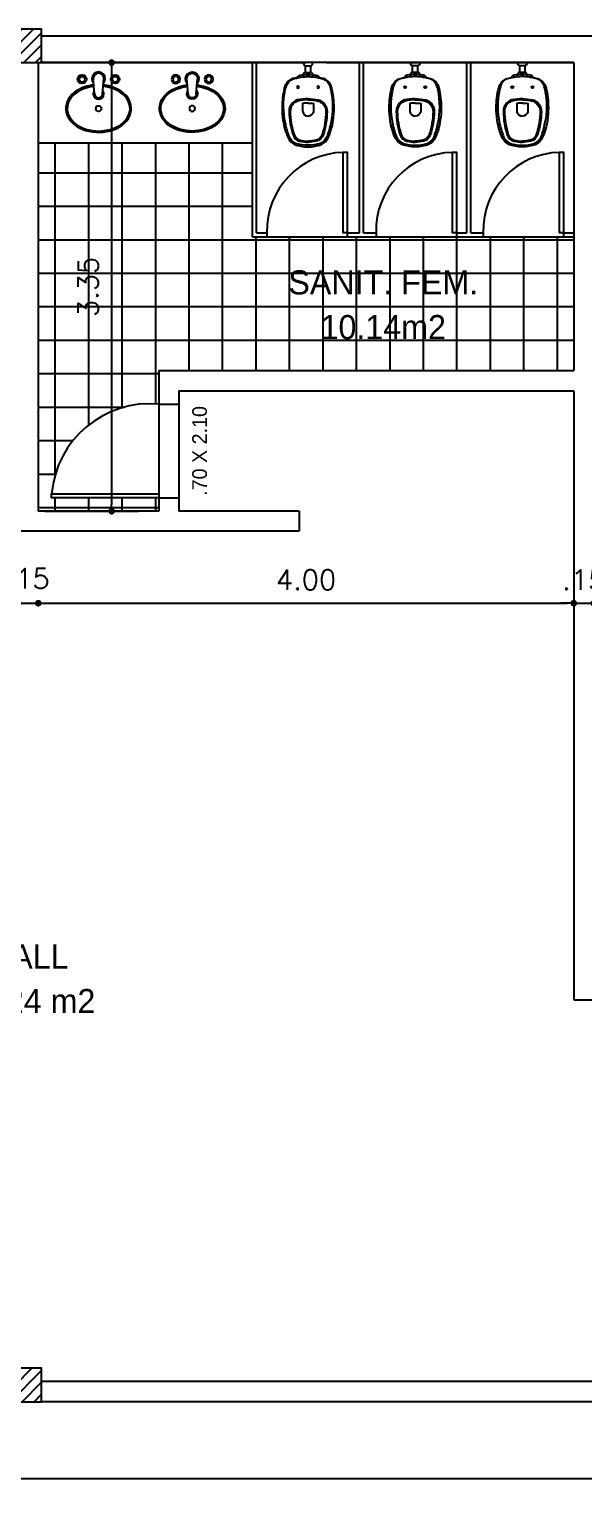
# Model space of a CAD drawing. Header units: millimetres. Extents: x 387 to 811, y 539 to 827.
# Drawn here: x 625.6 to 629.74, y 772.54 to 783.41 of the extents above; entities that cross this region are included whole.
import ezdxf
from ezdxf.enums import TextEntityAlignment as Align

# ---------------------------------------------------------------- set-up
doc = ezdxf.new("R2010")
doc.units = ezdxf.units.MM
for name, color, linetype in [('ESQUADRIAS', 6, 'Continuous'), ('LINHA FINA', 8, 'Continuous'), ('MOBILIARIO', 3, 'Continuous'), ('PAREDES EM CORTE', 5, 'Continuous'), ('pilar', 4, 'Continuous'), ('TEXTO', 4, 'Continuous')]:
    doc.layers.add(name, color=color, linetype=linetype)
doc.styles.add('ROMANS', font='romans')
doc.dimstyles.new('Cotas_trabalho', dxfattribs={"dimtxt": 0.15, "dimasz": 0.05, "dimexe": 0.2, "dimexo": 0.2, "dimgap": 0.1, "dimtad": 1, "dimzin": 4, "dimdsep": 46, "dimtxsty": 'ROMANS', "dimblk": 'DOT', "dimcen": 0.5, "dimclrd": 256, "dimclre": 256, "dimclrt": 256, "dimadec": 0, "dimazin": 0, "dimtfac": 0.666667, "dimtmove": 2, "dimatfit": 0, "dimldrblk": 'DOT', "dimfxl": 1, "dimtolj": 1, "dimtzin": 4, "dimarcsym": 0})

# ---------------------------------------------------------------- blocks, each defined once
blk = doc.blocks.new('vaso sanitário')
at = {"layer": 'MOBILIARIO'}
for p, q in [((535.046, 52.961), (535.046, 53.011)), ((535.086, 52.961), (535.086, 53.011))]:
    blk.add_line(p, q, dxfattribs=at)
for points in [[(535.032, 53.034), (535.099, 53.034), (535.099, 53.026, -0.414214), (535.084, 53.011), (535.047, 53.011, -0.414214), (535.032, 53.026)], [(535.066, 52.417, 0.082763), (535.156, 52.431, 0.191824), (535.206, 52.48, 0.041847), (535.235, 52.581, 0.10707), (535.236, 52.829, 0.077273), (535.22, 52.876, 0.212411), (535.166, 52.916, 0.040827), (535.153, 52.919, 0.014904), (535.135, 52.923, 0.025143), (535.131, 52.924, -0.029767), (535.109, 52.927, 0.034354), (535.066, 52.929, 0.034354), (535.022, 52.927, -0.029767), (535, 52.924, 0.025143), (534.996, 52.923, 0.014904), (534.978, 52.919, 0.040827), (534.965, 52.916, 0.212411), (534.911, 52.876, 0.077273), (534.896, 52.829, 0.10707), (534.896, 52.581, 0.041847), (534.926, 52.48, 0.191824), (534.976, 52.431, 0.082763)]]:
    blk.add_lwpolyline(points, format="xyb", close=True, dxfattribs=at)
for points in [[(535.099, 52.943), (535.099, 52.946, 0.414214), (535.084, 52.961), (535.047, 52.961, 0.414214), (535.032, 52.946), (535.032, 52.943)], [(535.123, 52.925, -0.166403), (535.132, 52.926), (535.166, 52.919, -0.147687), (535.216, 52.892, -0.13868), (535.243, 52.844, -0.056337), (535.26, 52.699, -0.03707), (535.253, 52.603, -0.071007), (535.215, 52.472, -0.183874), (535.166, 52.423, -0.096189), (535.066, 52.405, -0.096189), (534.966, 52.423, -0.183874), (534.916, 52.472, -0.071007), (534.878, 52.603, -0.03707), (534.871, 52.699, -0.056337), (534.889, 52.844, -0.13868), (534.916, 52.892, -0.147687), (534.966, 52.919), (535, 52.926, -0.166403), (535.009, 52.925)], [(535.066, 52.764, 0.06168), (534.987, 52.755, 0.039055), (534.98, 52.753, 0.304226), (534.924, 52.669, 0.074407), (534.953, 52.493, 0.256561), (535.004, 52.447, 0.06572), (535.066, 52.44, 0.068252)], [(535.066, 52.756, 0.06168), (534.989, 52.747, 0.039055), (534.983, 52.745, 0.304045), (534.932, 52.669, 0.074349), (534.961, 52.496, 0.256479), (535.006, 52.455, 0.065787), (535.066, 52.448, 0.065787)], [(535.066, 52.732, 0.0408), (535.025, 52.729), (535.025, 52.671, 0.057291), (535.025, 52.666, 0.350796), (535.066, 52.634, 0.350796)], [(535.065, 52.764, -0.06168), (535.145, 52.755, -0.039055), (535.152, 52.753, -0.304226), (535.208, 52.669, -0.074407), (535.178, 52.493, -0.256561), (535.127, 52.447, -0.06572), (535.065, 52.44, -0.068252)], [(535.066, 52.756, -0.06168), (535.143, 52.747, -0.039055), (535.148, 52.745, -0.304045), (535.199, 52.669, -0.074349), (535.17, 52.496, -0.256479), (535.125, 52.455, -0.065787), (535.066, 52.448, -0.065787)], [(535.066, 52.732, -0.0408), (535.107, 52.729), (535.107, 52.671, -0.057291), (535.106, 52.666, -0.350796), (535.066, 52.634, -0.350796)]]:
    blk.add_lwpolyline(points, format="xyb", dxfattribs=at)
for centre in [(534.991, 52.851), (535.141, 52.851)]:
    blk.add_circle(centre, 0.0075, dxfattribs=at)
for centre, radius, start, end in [((535.068, 52.556), 0.389, 90.3224, 99.2049), ((535.063, 52.556), 0.389, 80.7951, 89.6776), ((535.011, 52.912), 0.0286, 100.7284, 157.4355), ((535.12, 52.912), 0.0286, 22.5645, 79.2716)]:
    blk.add_arc(centre, radius, start, end, dxfattribs=at)
blk = doc.blocks.new('cuba do lavatório')
at = {"layer": 'MOBILIARIO'}
for p, q in [((535.901, 52.801), (535.891, 52.914)), ((535.961, 52.801), (535.971, 52.914))]:
    blk.add_line(p, q, dxfattribs=at)
for centre, radius in [((535.807, 52.91), 0.0326), ((536.054, 52.91), 0.0326), ((535.807, 52.91), 0.0212), ((536.054, 52.91), 0.0212), ((535.931, 52.691), 0.0212)]:
    blk.add_circle(centre, radius, dxfattribs=at)
for centre, radius, start, end in [((535.931, 52.914), 0.05, 317.7534, 222.2466), ((535.931, 52.914), 0.04, 349.8443, 190.1557), ((535.931, 52.801), 0.04, 143.4139, 36.5861), ((535.931, 52.801), 0.03, 180, 0)]:
    blk.add_arc(centre, radius, start, end, dxfattribs=at)
blk.add_ellipse((535.931, 52.691), major_axis=(-0.235, 0), ratio=0.714749, start_param=4.861692, end_param=10.846271, dxfattribs=at)
blk.add_open_spline([(535.895, 52.867), (535.849, 52.862), (535.806, 52.848), (535.716, 52.792), (535.683, 52.738), (535.689, 52.629), (535.728, 52.578), (535.845, 52.516), (535.922, 52.506), (536.062, 52.532), (536.123, 52.568), (536.184, 52.666), (536.182, 52.726), (536.114, 52.82), (536.051, 52.855), (535.976, 52.866), (535.971, 52.866), (535.967, 52.867)], degree=3, knots=[4.861692, 4.861692, 4.861692, 4.861692, 5.430609, 5.430609, 6.323813, 6.323813, 7.217016, 7.217016, 8.110219, 8.110219, 9.003422, 9.003422, 9.896625, 9.896625, 10.789828, 10.789828, 10.846271, 10.846271, 10.846271, 10.846271], dxfattribs=at)
blk = doc.blocks.new('_DOT')
at = {"color": 0, "linetype": 'ByBlock'}
blk.add_line((-0.5, 0), (-1, 0), dxfattribs=at)
at = {"color": 0, "linetype": 'ByBlock', "const_width": 0.5}
blk.add_lwpolyline([(-0.25, 0, 1), (0.25, 0, 1)], format="xyb", close=True, dxfattribs=at)
blk = doc.blocks.new('*D167')
at = {"lineweight": -2}
for p, q in [((625.464, 779.123), (625.414, 779.123)), ((625.514, 779.123), (625.664, 779.123)), ((625.714, 779.123), (625.764, 779.123))]:
    blk.add_line(p, q, dxfattribs=at)
at = {"layer": 'Defpoints', "color": 0}
for p in [(625.514, 779.123), (625.664, 779.123), (625.664, 779.123)]:
    blk.add_point(p, dxfattribs=at)
at = {"lineweight": -2, "xscale": 0.05, "yscale": 0.05, "zscale": 0.05}
blk.add_blockref('_DOT', (625.514, 779.123), dxfattribs=at)
at = {"lineweight": -2, "xscale": 0.05, "yscale": 0.05, "zscale": 0.05, "rotation": 180}
blk.add_blockref('_DOT', (625.664, 779.123), dxfattribs=at)
at = {"insert": (625.589, 779.307), "char_height": 0.15, "attachment_point": 5, "style": 'ROMANS'}
blk.add_mtext('\\A1;.15', dxfattribs=at)
blk = doc.blocks.new('*D168')
at = {"lineweight": -2}
blk.add_line((625.714, 779.123), (629.614, 779.123), dxfattribs=at)
at = {"layer": 'Defpoints', "color": 0}
for p in [(625.664, 779.123), (629.664, 779.123), (629.664, 779.123)]:
    blk.add_point(p, dxfattribs=at)
at = {"lineweight": -2, "xscale": 0.05, "yscale": 0.05, "zscale": 0.05, "rotation": 180}
blk.add_blockref('_DOT', (625.664, 779.123), dxfattribs=at)
at = {"lineweight": -2, "xscale": 0.05, "yscale": 0.05, "zscale": 0.05}
blk.add_blockref('_DOT', (629.664, 779.123), dxfattribs=at)
at = {"insert": (627.664, 779.298), "char_height": 0.15, "attachment_point": 5, "style": 'ROMANS'}
blk.add_mtext('\\A1;4.00', dxfattribs=at)
blk = doc.blocks.new('*D169')
at = {"lineweight": -2}
for p, q in [((629.614, 779.123), (629.564, 779.123)), ((629.664, 779.123), (629.814, 779.123)), ((629.864, 779.123), (629.914, 779.123)), ((629.664, 778.935), (629.664, 778.923))]:
    blk.add_line(p, q, dxfattribs=at)
at = {"layer": 'Defpoints', "color": 0}
for p in [(629.664, 779.135), (629.814, 779.123), (629.814, 779.123)]:
    blk.add_point(p, dxfattribs=at)
at = {"lineweight": -2, "xscale": 0.05, "yscale": 0.05, "zscale": 0.05}
blk.add_blockref('_DOT', (629.664, 779.123), dxfattribs=at)
at = {"lineweight": -2, "xscale": 0.05, "yscale": 0.05, "zscale": 0.05, "rotation": 180}
blk.add_blockref('_DOT', (629.814, 779.123), dxfattribs=at)
at = {"insert": (629.739, 779.298), "char_height": 0.15, "attachment_point": 5, "style": 'ROMANS'}
blk.add_mtext('\\A1;.15', dxfattribs=at)
blk = doc.blocks.new('*D174')
at = {"lineweight": -2}
for p, q in [((625.714, 783.16), (626.412, 783.16)), ((626.212, 783.11), (626.212, 779.86)), ((625.714, 779.81), (626.412, 779.81))]:
    blk.add_line(p, q, dxfattribs=at)
at = {"layer": 'Defpoints', "color": 0}
for p in [(625.514, 783.16, 54), (625.514, 779.81, 54), (626.212, 779.81)]:
    blk.add_point(p, dxfattribs=at)
at = {"lineweight": -2, "xscale": 0.05, "yscale": 0.05, "zscale": 0.05}
for p, rotation in [((626.212, 783.16), 90), ((626.212, 779.81), 270)]:
    blk.add_blockref('_DOT', p, dxfattribs=dict(at, rotation=rotation))
at = {"insert": (626.037, 781.485), "char_height": 0.15, "attachment_point": 5, "rotation": 90, "style": 'ROMANS'}
blk.add_mtext('\\A1;3.35', dxfattribs=at)
blk = doc.blocks.new('*D185')
at = {"lineweight": -2}
for p, q in [((625.314, 772.755), (625.314, 772.787)), ((635.314, 772.739), (635.314, 772.787)), ((625.364, 772.587), (635.264, 772.587))]:
    blk.add_line(p, q, dxfattribs=at)
at = {"layer": 'Defpoints', "color": 0}
for p in [(625.314, 772.555, 54), (635.314, 772.587), (635.314, 772.539, 54)]:
    blk.add_point(p, dxfattribs=at)
at = {"lineweight": -2, "xscale": 0.05, "yscale": 0.05, "zscale": 0.05, "rotation": 180}
blk.add_blockref('_DOT', (625.314, 772.587), dxfattribs=at)
at = {"lineweight": -2, "xscale": 0.05, "yscale": 0.05, "zscale": 0.05}
blk.add_blockref('_DOT', (635.314, 772.587), dxfattribs=at)
at = {"insert": (630.314, 772.762), "char_height": 0.15, "attachment_point": 5, "style": 'ROMANS'}
blk.add_mtext('\\A1;10.00', dxfattribs=at)

msp = doc.modelspace()

# ---------------------------------------------------------------- hatches: boundary and pattern name
at = {"layer": 'LINHA FINA'}
h = msp.add_hatch(dxfattribs=at)
h.set_pattern_fill('ANSI37', color=256, scale=2, angle=45, style=0)
h.set_pattern_definition([(90, (-452.2088, 852.58743), (-0.25, 6e-17), []), (180, (-452.2088, 852.58743), (-6e-17, -0.25), [])])
h.paths.add_polyline_path([(629.664, 781.86), (629.587, 781.86), (628.987, 781.86), (628.787, 781.86), (628.187, 781.86), (627.972, 781.86), (627.372, 781.86), (627.264, 781.86), (627.264, 782.56), (625.664, 782.56), (625.664, 779.81), (626.564, 779.81), (626.564, 779.91), (625.764, 779.91), (625.764, 779.94, -0.414214), (626.564, 780.61), (626.564, 780.86), (629.664, 780.86)])
h.paths.add_polyline_path([(627.568, 781.029), (628.914, 781.029), (628.914, 781.341), (627.568, 781.341)], flags=24)
h.paths.add_polyline_path([(627.325, 781.363), (629.157, 781.363), (629.157, 781.674), (627.325, 781.674)], flags=24)
at = {"layer": 'pilar'}
h = msp.add_hatch(dxfattribs=at)
h.set_pattern_fill('ANSI31', color=8, scale=0.5, style=0)
h.set_pattern_definition([(45, (-452.20881, 852.58743), (-0.044194174, 0.044194174), [])])
h.paths.add_polyline_path([(625.689, 783.41), (624.939, 783.41), (624.939, 783.16), (625.689, 783.16)])
h = msp.add_hatch(dxfattribs=at)
h.set_pattern_fill('ANSI31', color=8, scale=0.5, style=0)
h.set_pattern_definition([(45, (-452.20881, 852.58743), (-0.044194174, 0.044194174), [])])
h.paths.add_polyline_path([(625.689, 773.16), (625.689, 773.41), (625.418, 773.41), (625.225, 773.603), (625.048, 773.426), (625.314, 773.16)])

# ---------------------------------------------------------------- linework, layer by layer
at = {"layer": 'ESQUADRIAS'}
for p, q in [((627.264, 781.86, 54), (627.264, 783.16, 54)), ((627.294, 781.89, 54), (627.294, 783.16, 54)), ((628.064, 781.89, 54), (628.064, 783.16, 54)), ((628.094, 781.89, 54), (628.094, 783.16, 54)), ((628.864, 781.89, 54), (628.864, 783.16, 54)), ((628.894, 781.89, 54), (628.894, 783.16, 54)), ((627.264, 781.86, 54), (627.372, 781.86, 54)), ((627.294, 781.89, 54), (627.372, 781.89, 54)), ((627.372, 781.89, 54), (627.372, 781.86, 54)), ((627.972, 781.89, 54), (628.064, 781.89, 54)), ((627.972, 781.89, 54), (627.972, 781.86, 54)), ((627.972, 781.86, 54), (628.187, 781.86, 54)), ((628.094, 781.89, 54), (628.187, 781.89, 54)), ((628.187, 781.89, 54), (628.187, 781.86, 54)), ((628.787, 781.89, 54), (628.787, 781.86, 54)), ((628.787, 781.89, 54), (628.864, 781.89, 54)), ((628.787, 781.89, 54), (628.787, 781.86, 54)), ((628.787, 781.86, 54), (628.987, 781.86, 54)), ((628.894, 781.89, 54), (628.987, 781.89, 54)), ((628.987, 781.89, 54), (628.987, 781.86, 54)), ((629.587, 781.89, 54), (629.664, 781.89, 54)), ((629.587, 781.89, 54), (629.587, 781.86, 54)), ((629.587, 781.86, 54), (629.664, 781.86, 54))]:
    msp.add_line(p, q, dxfattribs=at)
at = {"layer": 'ESQUADRIAS', "elevation": 54}
for points in [[(627.972, 781.89), (627.942, 781.89), (627.942, 782.49), (627.972, 782.49)], [(628.787, 781.89), (628.757, 781.89), (628.757, 782.49), (628.787, 782.49)], [(629.587, 781.89), (629.557, 781.89), (629.557, 782.49), (629.587, 782.49)], [(626.564, 779.91), (625.764, 779.91), (625.764, 779.94), (626.564, 779.94)]]:
    msp.add_lwpolyline(points, close=True, dxfattribs=at)
at = {"layer": 'LINHA FINA'}
for p, q in [((627.372, 781.86, 54), (627.972, 781.86, 54)), ((628.187, 781.86, 54), (628.787, 781.86, 54)), ((628.987, 781.86, 54), (629.587, 781.86, 54)), ((626.564, 780.61, 54), (626.564, 779.94, 54)), ((626.714, 780.61, 54), (626.714, 779.91, 54))]:
    msp.add_line(p, q, dxfattribs=at)
for centre, radius, start, end in [((627.957, 781.905, 54), 0.585, 91.4688, 181.4688), ((628.772, 781.905, 54), 0.585, 91.4688, 181.4688), ((629.572, 781.905, 54), 0.585, 91.4688, 181.4688), ((626.499, 779.875, 54), 0.738, 84.9462, 174.9462)]:
    msp.add_arc(centre, radius, start, end, dxfattribs=at)
at = {"layer": 'MOBILIARIO'}
msp.add_line((625.664, 782.56, 54), (627.264, 782.56, 54), dxfattribs=at)
at = {"layer": 'PAREDES EM CORTE'}
for p, q in [((625.689, 783.36, 54), (634.939, 783.36, 54)), ((625.664, 783.16, 54), (625.664, 779.81, 54)), ((625.689, 783.16, 54), (627.667, 783.16, 54)), ((629.664, 783.16, 54), (625.689, 783.16, 54)), ((627.817, 783.16, 54), (629.664, 783.16, 54)), ((629.664, 783.16, 54), (629.664, 780.86, 54)), ((626.564, 780.86, 54), (629.664, 780.86, 54)), ((626.564, 780.86, 54), (626.564, 780.61, 54)), ((626.574, 780.86, 54), (627.364, 780.86, 54)), ((626.714, 780.86, 54), (629.664, 780.86, 54)), ((626.714, 780.71, 54), (629.664, 780.71, 54)), ((626.714, 780.71, 54), (626.714, 780.61, 54)), ((629.664, 780.71, 54), (629.664, 776.16, 54)), ((626.564, 780.61, 54), (626.714, 780.61, 54)), ((626.564, 779.91, 54), (626.564, 779.81, 54)), ((626.564, 779.91, 54), (626.714, 779.91, 54)), ((626.714, 779.91, 54), (626.714, 779.81, 54)), ((626.564, 779.81, 54), (625.664, 779.81, 54)), ((627.614, 779.81, 54), (626.714, 779.81, 54)), ((627.614, 779.81, 54), (627.614, 779.66, 54)), ((627.614, 779.66, 54), (623.564, 779.66, 54)), ((629.664, 776.16, 54), (637.014, 776.16, 54)), ((635.314, 773.31, 54), (625.689, 773.31, 54)), ((635.314, 773.16, 54), (625.689, 773.16, 54))]:
    msp.add_line(p, q, dxfattribs=at)
at = {"layer": 'pilar', "elevation": 54}
for points in [[(625.689, 783.16), (625.689, 783.41), (624.939, 783.41), (624.939, 783.16)], [(625.418, 773.41), (625.225, 773.603), (625.048, 773.426), (625.314, 773.16), (625.689, 773.16), (625.689, 773.41)]]:
    msp.add_lwpolyline(points, close=True, dxfattribs=at)

# ---------------------------------------------------------------- block references
at = {"layer": 'MOBILIARIO', "xscale": -1, "rotation": 359.9999999999935}
for name in ['vaso sanitário', 'cuba do lavatório']:
    msp.add_blockref(name, (1162.745, 730.126, 54), dxfattribs=at)
at = {"layer": 'MOBILIARIO', "rotation": 359.9999999999935}
for name, p in [('vaso sanitário', (93.414, 730.126, 54)), ('vaso sanitário', (94.214, 730.126, 54)), ('cuba do lavatório', (90.184, 730.126, 54))]:
    msp.add_blockref(name, p, dxfattribs=at)

# ---------------------------------------------------------------- texts
at = {"layer": 'TEXTO'}
for s, p in [('SANIT. FEM.', (628.241, 781.519, 54)), ('10.14m2', (628.241, 781.185, 54)), ('HALL', (625.589, 776.485, 54)), ('46.24 m2', (625.589, 776.152, 54))]:
    msp.add_text(s, height=0.18, dxfattribs=at).set_placement(p, align=Align.MIDDLE_CENTER)
msp.add_text('.70 X 2.10', height=0.11, rotation=90, dxfattribs=at).set_placement((626.869, 780.26, 54), align=Align.MIDDLE_CENTER)

# ---------------------------------------------------------------- dimensions: what is measured, and where the dimension line sits
dim = msp.add_linear_dim(base=(626.212, 779.81), p1=(625.514, 783.16, 54), p2=(625.514, 779.81, 54), angle=90, dimstyle='Cotas_trabalho')
dim.commit()
dim.dimension.update_dxf_attribs({"geometry": '*D174', "text_midpoint": (626.037, 781.485)})
for base, p1, p2, picture, middle in [((625.664, 779.123), (625.514, 779.123), (625.664, 779.123), '*D167', (625.589, 779.307)), ((629.814, 779.123), (629.664, 779.135), (629.814, 779.123), '*D169', (629.739, 779.298))]:
    dim = msp.add_linear_dim(base=base, p1=p1, p2=p2, dimstyle='Cotas_trabalho')
    dim.commit()
    dim.dimension.update_dxf_attribs({"geometry": picture, "text_midpoint": middle, "dimtype": 160})
for base, p1, p2, picture, middle in [((629.664, 779.123), (625.664, 779.123), (629.664, 779.123), '*D168', (627.664, 779.298)), ((635.314, 772.587), (625.314, 772.555, 54), (635.314, 772.539, 54), '*D185', (630.314, 772.762))]:
    dim = msp.add_linear_dim(base=base, p1=p1, p2=p2, dimstyle='Cotas_trabalho')
    dim.commit()
    dim.dimension.update_dxf_attribs({"geometry": picture, "text_midpoint": middle})

doc.saveas('drawing.dxf')
